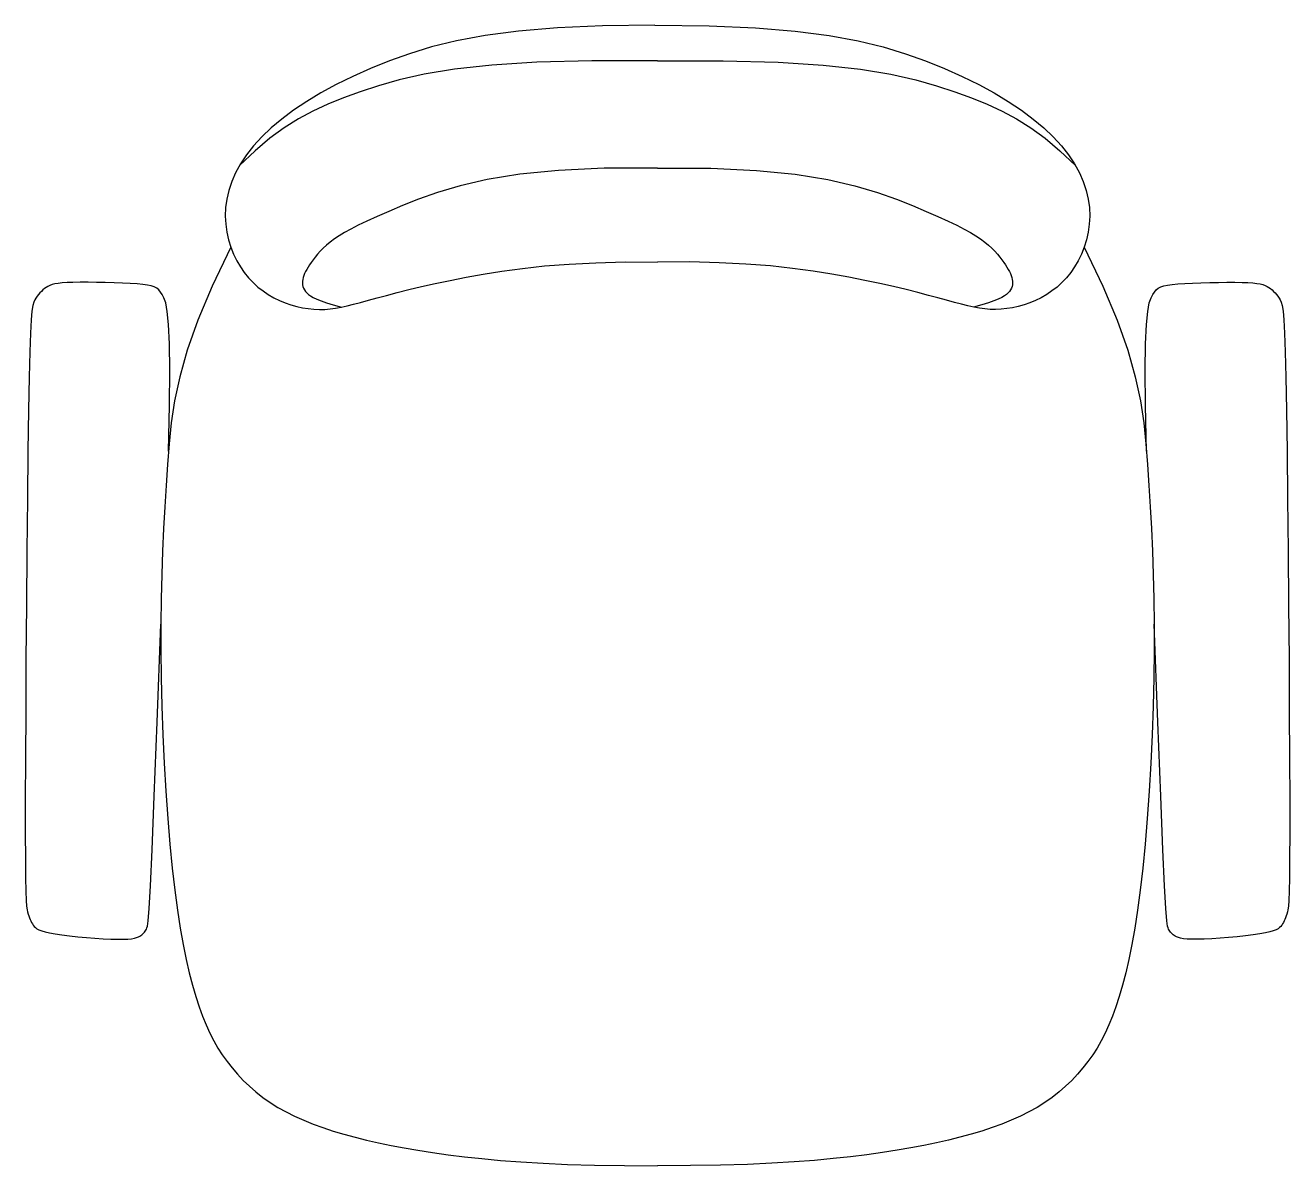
# Model space of a CAD drawing. Header units: metres. Extents: x -0.319 to 0.319, y 0 to 0.575.
import ezdxf

# ---------------------------------------------------------------- set-up
doc = ezdxf.new("R2010")
doc.units = ezdxf.units.M
doc.layers.add('ceco.net 64', color=7, linetype='Continuous')

msp = doc.modelspace()

# ---------------------------------------------------------------- linework, layer by layer
at = {"layer": 'ceco.net 64', "linetype": 'Continuous'}
for points in [[(-0.00129, 0.57505), (-0.02772, 0.57479), (-0.0505, 0.57381), (-0.07006, 0.57216), (-0.08686, 0.56995), (-0.10133, 0.56725), (-0.11391, 0.56415), (-0.12505, 0.56072), (-0.13519, 0.55705), (-0.14469, 0.55321), (-0.15363, 0.54923), (-0.16199, 0.54513), (-0.16976, 0.54091), (-0.17694, 0.53661), (-0.18353, 0.53223), (-0.1895, 0.52779), (-0.19487, 0.52331), (-0.19961, 0.5188), (-0.20375, 0.51428), (-0.20731, 0.50975), (-0.21032, 0.50523), (-0.2128, 0.50072), (-0.21476, 0.49625), (-0.21625, 0.49181), (-0.21726, 0.48742), (-0.21784, 0.4831), (-0.21801, 0.47885), (-0.2178, 0.47471), (-0.21725, 0.47069), (-0.21638, 0.46681), (-0.21523, 0.46311), (-0.21383, 0.45959), (-0.21221, 0.45627), (-0.21039, 0.45319), (-0.2084, 0.45033), (-0.20625, 0.44769), (-0.20396, 0.44527), (-0.20153, 0.44307), (-0.19897, 0.44107), (-0.19631, 0.43928), (-0.19356, 0.43769), (-0.19072, 0.4363), (-0.18783, 0.4351), (-0.1849, 0.43409), (-0.18196, 0.43327), (-0.17902, 0.43263), (-0.17612, 0.43216), (-0.17326, 0.43187), (-0.17048, 0.43175), (-0.16778, 0.4318), (-0.16511, 0.43201), (-0.16239, 0.43237), (-0.15957, 0.43289), (-0.15657, 0.43355), (-0.15333, 0.43436), (-0.14977, 0.4353), (-0.14583, 0.43637), (-0.14145, 0.43757), (-0.1366, 0.43888), (-0.13126, 0.44028), (-0.12542, 0.44175), (-0.11904, 0.44328), (-0.11212, 0.44485), (-0.10463, 0.44644), (-0.09656, 0.44803), (-0.08786, 0.4496), (-0.07844, 0.45111), (-0.06817, 0.45249), (-0.05694, 0.4537), (-0.04463, 0.45467), (-0.03111, 0.45535), (-0.01628, 0.45569), (0, 0.45563)], [(-0.00129, 0.57505), (0.02599, 0.57479), (0.04941, 0.57381), (0.06943, 0.57216), (0.08654, 0.56995), (0.10119, 0.56725), (0.11387, 0.56415), (0.12505, 0.56072), (0.13519, 0.55705), (0.14469, 0.55321), (0.15363, 0.54923), (0.16199, 0.54513), (0.16976, 0.54091), (0.17694, 0.53661), (0.18353, 0.53223), (0.1895, 0.52779), (0.19487, 0.52331), (0.19961, 0.5188), (0.20375, 0.51428), (0.20731, 0.50975), (0.21032, 0.50523), (0.2128, 0.50072), (0.21476, 0.49625), (0.21625, 0.49181), (0.21726, 0.48742), (0.21784, 0.4831), (0.21801, 0.47885), (0.2178, 0.47471), (0.21725, 0.47069), (0.21638, 0.46681), (0.21523, 0.46311), (0.21383, 0.45959), (0.21221, 0.45627), (0.21039, 0.45319), (0.2084, 0.45033), (0.20625, 0.44769), (0.20396, 0.44527), (0.20153, 0.44307), (0.19897, 0.44107), (0.19631, 0.43928), (0.19356, 0.43769), (0.19072, 0.4363), (0.18783, 0.4351), (0.1849, 0.43409), (0.18196, 0.43327), (0.17902, 0.43263), (0.17612, 0.43216), (0.17326, 0.43187), (0.17048, 0.43175), (0.16778, 0.4318), (0.16511, 0.43201), (0.16239, 0.43237), (0.15957, 0.43289), (0.15657, 0.43355), (0.15333, 0.43436), (0.14977, 0.4353), (0.14583, 0.43637), (0.14145, 0.43757), (0.1366, 0.43888), (0.13126, 0.44028), (0.12542, 0.44175), (0.11904, 0.44328), (0.11212, 0.44485), (0.10463, 0.44644), (0.09656, 0.44803), (0.08786, 0.4496), (0.07844, 0.45111), (0.06817, 0.45249), (0.05694, 0.4537), (0.04463, 0.45467), (0.03111, 0.45535), (0.01628, 0.45569), (0, 0.45563)], [(0, 0.55717), (-0.03314, 0.5572), (-0.06079, 0.55642), (-0.08363, 0.55493), (-0.10236, 0.55288), (-0.11767, 0.55038), (-0.13024, 0.54756), (-0.14077, 0.54455), (-0.14995, 0.54147), (-0.15838, 0.5384), (-0.16628, 0.53523), (-0.17381, 0.53178), (-0.18111, 0.52788), (-0.18831, 0.52336), (-0.19555, 0.51806), (-0.20299, 0.51181), (-0.21076, 0.50443)], [(0, 0.55717), (0.03314, 0.5572), (0.06079, 0.55642), (0.08363, 0.55493), (0.10236, 0.55288), (0.11767, 0.55038), (0.13024, 0.54756), (0.14077, 0.54455), (0.14995, 0.54147), (0.15838, 0.5384), (0.16628, 0.53523), (0.17381, 0.53178), (0.18111, 0.52788), (0.18831, 0.52336), (0.19555, 0.51806), (0.20299, 0.51181), (0.21076, 0.50443)], [(-0.00001, 0.50297), (-0.02695, 0.50297), (-0.04997, 0.50188), (-0.06947, 0.4999), (-0.08586, 0.49726), (-0.09956, 0.49414), (-0.11096, 0.49077), (-0.12049, 0.48736), (-0.12854, 0.48411), (-0.13548, 0.48118), (-0.14146, 0.47858), (-0.14658, 0.47626), (-0.15095, 0.47418), (-0.15466, 0.47229), (-0.15782, 0.47054), (-0.16054, 0.46889), (-0.16291, 0.46729), (-0.16503, 0.46571), (-0.16693, 0.46415), (-0.16862, 0.46261), (-0.17013, 0.4611), (-0.17147, 0.45962), (-0.17266, 0.4582), (-0.17372, 0.45682), (-0.17466, 0.45551), (-0.17551, 0.45426), (-0.17626, 0.45307), (-0.17693, 0.45194), (-0.1775, 0.45085), (-0.17798, 0.44981), (-0.17837, 0.44881), (-0.17867, 0.44784), (-0.17889, 0.4469), (-0.17902, 0.44598), (-0.17905, 0.44508), (-0.17899, 0.44419), (-0.17881, 0.44333), (-0.17852, 0.4425), (-0.17811, 0.44168), (-0.17757, 0.44088), (-0.17689, 0.4401), (-0.17606, 0.43935), (-0.175, 0.43859), (-0.17364, 0.43781), (-0.17189, 0.437), (-0.16967, 0.43612), (-0.16691, 0.43516), (-0.16352, 0.4341), (-0.15942, 0.43292)], [(-0.00001, 0.50297), (0.02694, 0.50297), (0.04996, 0.50188), (0.06946, 0.4999), (0.08586, 0.49726), (0.09956, 0.49414), (0.11096, 0.49077), (0.12049, 0.48736), (0.12854, 0.48411), (0.13548, 0.48118), (0.14146, 0.47858), (0.14658, 0.47626), (0.15095, 0.47418), (0.15466, 0.47229), (0.15782, 0.47054), (0.16054, 0.46889), (0.16291, 0.46729), (0.16503, 0.46571), (0.16693, 0.46415), (0.16862, 0.46261), (0.17013, 0.4611), (0.17147, 0.45962), (0.17266, 0.4582), (0.17372, 0.45682), (0.17466, 0.45551), (0.17551, 0.45426), (0.17626, 0.45307), (0.17693, 0.45194), (0.1775, 0.45085), (0.17798, 0.44981), (0.17837, 0.44881), (0.17867, 0.44784), (0.17889, 0.4469), (0.17902, 0.44598), (0.17905, 0.44508), (0.17899, 0.44419), (0.17881, 0.44333), (0.17852, 0.4425), (0.17811, 0.44168), (0.17757, 0.44088), (0.17689, 0.4401), (0.17606, 0.43935), (0.175, 0.43859), (0.17364, 0.43781), (0.17189, 0.437), (0.16967, 0.43612), (0.16691, 0.43516), (0.16352, 0.4341), (0.15942, 0.43292)], [(-0.21523, 0.46311), (-0.22458, 0.4435), (-0.23178, 0.42634), (-0.23715, 0.41124), (-0.24099, 0.39783), (-0.2436, 0.38574), (-0.24528, 0.37458), (-0.24636, 0.36399), (-0.24712, 0.3536), (-0.24782, 0.34307), (-0.24849, 0.3323), (-0.2491, 0.32125), (-0.24964, 0.30985), (-0.25008, 0.29806), (-0.2504, 0.28582), (-0.25057, 0.27309), (-0.25056, 0.2598), (-0.25037, 0.24596), (-0.24999, 0.23173), (-0.24945, 0.21732), (-0.24875, 0.20294), (-0.24792, 0.18881), (-0.24695, 0.17513), (-0.24588, 0.16213), (-0.24471, 0.15001), (-0.24345, 0.13894), (-0.24212, 0.12888), (-0.24072, 0.11976), (-0.23926, 0.1115), (-0.23773, 0.104), (-0.23616, 0.0972), (-0.23454, 0.09102), (-0.23289, 0.08537), (-0.23121, 0.08017), (-0.22947, 0.07538), (-0.22767, 0.07095), (-0.22579, 0.06683), (-0.22381, 0.06298), (-0.22172, 0.05934), (-0.21949, 0.05588), (-0.21711, 0.05253), (-0.21456, 0.04927), (-0.21184, 0.0461), (-0.20894, 0.04302), (-0.20585, 0.04005), (-0.20257, 0.03719), (-0.19908, 0.03446), (-0.19539, 0.03186), (-0.19149, 0.0294), (-0.18736, 0.0271), (-0.18302, 0.02493), (-0.17846, 0.0229), (-0.1737, 0.02099), (-0.16872, 0.01919), (-0.16353, 0.0175), (-0.15814, 0.01589), (-0.15255, 0.01437), (-0.14675, 0.01292), (-0.14071, 0.01153), (-0.1344, 0.01021), (-0.12778, 0.00896), (-0.1208, 0.00776), (-0.11343, 0.00663), (-0.10564, 0.00555), (-0.09738, 0.00453), (-0.0886, 0.00357), (-0.07916, 0.00268), (-0.0689, 0.00188), (-0.05768, 0.0012), (-0.04534, 0.00065), (-0.03171, 0.00025), (-0.01665, 0.00003), (0, 0)], [(0.21523, 0.46311), (0.22458, 0.4435), (0.23178, 0.42634), (0.23715, 0.41124), (0.24099, 0.39783), (0.2436, 0.38574), (0.24528, 0.37458), (0.24636, 0.36399), (0.24712, 0.3536), (0.24782, 0.34307), (0.24849, 0.3323), (0.2491, 0.32125), (0.24964, 0.30985), (0.25008, 0.29806), (0.2504, 0.28582), (0.25057, 0.27309), (0.25056, 0.2598), (0.25037, 0.24596), (0.24999, 0.23173), (0.24945, 0.21732), (0.24875, 0.20294), (0.24792, 0.18881), (0.24695, 0.17513), (0.24588, 0.16213), (0.24471, 0.15001), (0.24345, 0.13894), (0.24212, 0.12888), (0.24072, 0.11976), (0.23926, 0.1115), (0.23773, 0.104), (0.23616, 0.0972), (0.23454, 0.09102), (0.23289, 0.08537), (0.23121, 0.08017), (0.22947, 0.07538), (0.22767, 0.07095), (0.22579, 0.06683), (0.22381, 0.06298), (0.22172, 0.05934), (0.21949, 0.05588), (0.21711, 0.05253), (0.21456, 0.04927), (0.21184, 0.0461), (0.20894, 0.04302), (0.20585, 0.04005), (0.20257, 0.03719), (0.19908, 0.03446), (0.19539, 0.03186), (0.19149, 0.0294), (0.18736, 0.0271), (0.18302, 0.02493), (0.17846, 0.0229), (0.1737, 0.02099), (0.16872, 0.01919), (0.16353, 0.0175), (0.15814, 0.01589), (0.15255, 0.01437), (0.14675, 0.01292), (0.14071, 0.01153), (0.1344, 0.01021), (0.12778, 0.00896), (0.1208, 0.00776), (0.11343, 0.00663), (0.10564, 0.00555), (0.09738, 0.00453), (0.0886, 0.00357), (0.07916, 0.00268), (0.0689, 0.00188), (0.05768, 0.0012), (0.04534, 0.00065), (0.03171, 0.00025), (0.01665, 0.00003), (0, 0)], [(-0.24663, 0.36031), (-0.24611, 0.38327), (-0.24598, 0.40111), (-0.24617, 0.4145), (-0.24662, 0.42416), (-0.24727, 0.43077), (-0.24806, 0.43503), (-0.24893, 0.43764), (-0.24981, 0.43928), (-0.25067, 0.44056), (-0.25157, 0.4416), (-0.25258, 0.44244), (-0.25381, 0.4431), (-0.25532, 0.44362), (-0.25721, 0.44403), (-0.25955, 0.44434), (-0.26243, 0.44461), (-0.26589, 0.44484), (-0.26983, 0.44503), (-0.27408, 0.4452), (-0.2785, 0.44533), (-0.28294, 0.44541), (-0.28723, 0.44546), (-0.29124, 0.44545), (-0.29481, 0.44539), (-0.29781, 0.44528), (-0.3003, 0.44511), (-0.30234, 0.44488), (-0.30399, 0.4446), (-0.30535, 0.44426), (-0.30646, 0.44385), (-0.30742, 0.44339), (-0.30829, 0.44286), (-0.30913, 0.44226), (-0.30995, 0.44161), (-0.31074, 0.44089), (-0.31149, 0.44013), (-0.31222, 0.4393), (-0.31289, 0.43843), (-0.31353, 0.43751), (-0.31411, 0.43655), (-0.31463, 0.43545), (-0.3151, 0.43377), (-0.31553, 0.43096), (-0.31592, 0.42647), (-0.31628, 0.41978), (-0.31661, 0.41032), (-0.31692, 0.39756), (-0.31723, 0.38096), (-0.31752, 0.36024), (-0.3178, 0.33623), (-0.31807, 0.31002), (-0.3183, 0.28271), (-0.31851, 0.25538), (-0.31867, 0.22914), (-0.31879, 0.20508), (-0.31886, 0.1843), (-0.31886, 0.16761), (-0.31882, 0.15475), (-0.31872, 0.14518), (-0.31858, 0.13837), (-0.3184, 0.13378), (-0.31819, 0.13087), (-0.31795, 0.12909), (-0.3177, 0.12793), (-0.31742, 0.12691), (-0.31712, 0.12596), (-0.31681, 0.12506), (-0.31647, 0.12422), (-0.31611, 0.12343), (-0.31572, 0.12268), (-0.31531, 0.12197), (-0.31486, 0.1213), (-0.31437, 0.12067), (-0.31377, 0.12006), (-0.313, 0.11948), (-0.31196, 0.11892), (-0.3106, 0.11839), (-0.30883, 0.11787), (-0.30659, 0.11736), (-0.3038, 0.11687), (-0.30041, 0.11638), (-0.29656, 0.11591), (-0.29239, 0.11548), (-0.28806, 0.11508), (-0.28372, 0.11475), (-0.27954, 0.11448), (-0.27565, 0.11429), (-0.27223, 0.11419), (-0.26938, 0.11419), (-0.26707, 0.11429), (-0.26524, 0.11446), (-0.2638, 0.1147), (-0.26269, 0.115), (-0.26184, 0.11534), (-0.26117, 0.11571), (-0.26061, 0.1161), (-0.26011, 0.1165), (-0.25965, 0.11692), (-0.25922, 0.11734), (-0.25882, 0.11779), (-0.25846, 0.11827), (-0.25811, 0.11878), (-0.25779, 0.11932), (-0.25748, 0.1199), (-0.25717, 0.12082), (-0.25683, 0.1235), (-0.25638, 0.12967), (-0.25576, 0.14104), (-0.25494, 0.15935), (-0.25383, 0.1863), (-0.25239, 0.22363), (-0.25057, 0.27305)], [(0.24663, 0.36031), (0.24611, 0.38327), (0.24598, 0.40111), (0.24617, 0.4145), (0.24662, 0.42416), (0.24727, 0.43077), (0.24806, 0.43503), (0.24893, 0.43764), (0.24981, 0.43928), (0.25067, 0.44056), (0.25157, 0.4416), (0.25258, 0.44244), (0.25381, 0.4431), (0.25532, 0.44362), (0.25721, 0.44403), (0.25955, 0.44434), (0.26243, 0.44461), (0.26589, 0.44484), (0.26983, 0.44503), (0.27408, 0.4452), (0.2785, 0.44533), (0.28294, 0.44541), (0.28723, 0.44546), (0.29124, 0.44545), (0.29481, 0.44539), (0.29781, 0.44528), (0.3003, 0.44511), (0.30234, 0.44488), (0.30399, 0.4446), (0.30535, 0.44426), (0.30646, 0.44385), (0.30742, 0.44339), (0.30829, 0.44286), (0.30913, 0.44226), (0.30995, 0.44161), (0.31074, 0.44089), (0.31149, 0.44013), (0.31222, 0.4393), (0.31289, 0.43843), (0.31353, 0.43751), (0.31411, 0.43655), (0.31463, 0.43545), (0.3151, 0.43377), (0.31553, 0.43096), (0.31592, 0.42647), (0.31628, 0.41978), (0.31661, 0.41032), (0.31692, 0.39756), (0.31723, 0.38096), (0.31752, 0.36024), (0.3178, 0.33623), (0.31807, 0.31002), (0.3183, 0.28271), (0.31851, 0.25538), (0.31867, 0.22914), (0.31879, 0.20508), (0.31886, 0.1843), (0.31886, 0.16761), (0.31882, 0.15475), (0.31872, 0.14518), (0.31858, 0.13837), (0.3184, 0.13378), (0.31819, 0.13087), (0.31795, 0.12909), (0.3177, 0.12793), (0.31742, 0.12691), (0.31712, 0.12596), (0.31681, 0.12506), (0.31647, 0.12422), (0.31611, 0.12343), (0.31572, 0.12268), (0.31531, 0.12197), (0.31486, 0.1213), (0.31437, 0.12067), (0.31377, 0.12006), (0.313, 0.11948), (0.31196, 0.11892), (0.3106, 0.11839), (0.30883, 0.11787), (0.30659, 0.11736), (0.3038, 0.11687), (0.30041, 0.11638), (0.29656, 0.11591), (0.29239, 0.11548), (0.28806, 0.11508), (0.28372, 0.11475), (0.27954, 0.11448), (0.27565, 0.11429), (0.27223, 0.11419), (0.26938, 0.11419), (0.26707, 0.11429), (0.26524, 0.11446), (0.2638, 0.1147), (0.26269, 0.115), (0.26184, 0.11534), (0.26117, 0.11571), (0.26061, 0.1161), (0.26011, 0.1165), (0.25965, 0.11692), (0.25922, 0.11734), (0.25882, 0.11779), (0.25846, 0.11827), (0.25811, 0.11878), (0.25779, 0.11932), (0.25748, 0.1199), (0.25717, 0.12082), (0.25683, 0.1235), (0.25638, 0.12967), (0.25576, 0.14104), (0.25494, 0.15935), (0.25383, 0.1863), (0.25239, 0.22363), (0.25057, 0.27305)]]:
    msp.add_lwpolyline(points, dxfattribs=at)

doc.saveas('drawing.dxf')
